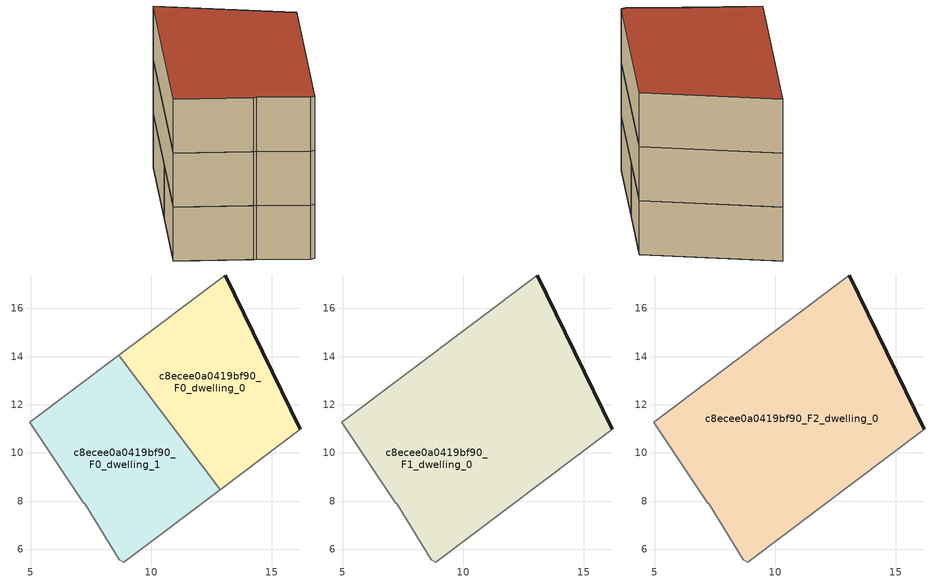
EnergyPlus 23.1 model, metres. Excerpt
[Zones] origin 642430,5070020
c8ecee0a0419bf90_F0_dwelling_0
 floor ground (EU_floor_Construction): 16.18,10.98 13.07,17.38 8.66,14.06 12.86,8.48 z0
 wall outside (EU_wall_Construction): 13.07,17.38 16.18,10.98 z0:3
 wall adiabatic (EU_wall_Construction): 8.66,14.06 13.07,17.38 / 16.18,10.98 12.86,8.48 z0:3
 wall to c8ecee0a0419bf90_F0_dwelling_1 (EU_wall_Construction): 12.86,8.48 8.66,14.06 z0:3
c8ecee0a0419bf90_F0_dwelling_1
 floor ground (EU_floor_Construction): 12.86,8.48 8.66,14.06 4.97,11.28 7.17,7.98 7.27,7.88 8.67,5.58 8.87,5.48 z0
 wall adiabatic (EU_wall_Construction): 12.86,8.48 8.87,5.48 8.67,5.58 7.27,7.88 7.17,7.98 4.97,11.28 8.66,14.06 z0:3
c8ecee0a0419bf90_F1_dwelling_0
 floor to c8ecee0a0419bf90_F0_dwelling_0 (EU_floor_Construction): 16.17,10.98 13.07,17.38 8.66,14.06 12.86,8.48 z3
 floor to c8ecee0a0419bf90_F0_dwelling_1 (EU_floor_Construction): 12.86,8.48 8.66,14.06 4.97,11.28 7.17,7.98 7.27,7.88 8.67,5.58 8.87,5.48 z3
 wall outside (EU_wall_Construction): 13.07,17.38 16.18,10.98 z3:6
 wall adiabatic (EU_wall_Construction): 16.18,10.98 8.87,5.48 8.67,5.58 7.27,7.88 7.17,7.98 4.97,11.28 13.07,17.38 z3:6
c8ecee0a0419bf90_F2_dwelling_0
 floor to c8ecee0a0419bf90_F1_dwelling_0 (EU_floor_Construction): 16.17,10.98 13.07,17.38 4.97,11.28 7.17,7.98 7.27,7.88 8.67,5.58 8.87,5.48 z6
 wall outside (EU_wall_Construction): 13.07,17.38 16.18,10.98 z6:9
 wall adiabatic (EU_wall_Construction): 16.18,10.98 8.87,5.48 8.67,5.58 7.27,7.88 7.17,7.98 4.97,11.28 13.07,17.38 z6:9
 roof outside (EU_roof_Construction): 13.07,17.38 16.18,10.98 8.87,5.48 8.67,5.58 7.27,7.88 7.17,7.98 4.97,11.28 z9
[Building]
EU S2 Campaign: North Axis=0; Terrain=City; Solar Distribution=FullExterior
[Site:Location]
Lyon-Bron: Latitude=45.75; Longitude=5; Time Zone=1; Elevation=198
[SizingPeriod:WeatherFileDays]
AnnualSizingPeriod: Begin Month=1; Begin Day of Month=1; End Month=12; End Day of Month=31; Day of Week for Start Day=Monday; Use Weather File Daylight Saving Period=No; Use Weather File Rain and Snow Indicators=No
[MATERIAL]
EU_InternalMass_Material: Roughness=MediumRough; Thickness=0.1; Conductivity=1; Density=1800; Specific Heat=900; Thermal Absorptance=0.9; Solar Absorptance=0.7; Visible Absorptance=0.7
[MATERIAL:NOMASS] Roughness=MediumRough; Thermal Absorptance=0.9; Solar Absorptance=0.7; Visible Absorptance=0.7
Name | Thermal Resistance
EU_wall_NoMass | 0.87146
EU_roof_NoMass | 0.842276
EU_floor_NoMass | 0.496999
[CONSTRUCTION]
EU_wall_Construction: EU_wall_NoMass
EU_roof_Construction: EU_roof_NoMass
EU_floor_Construction: EU_floor_NoMass
EU_InternalMass_Construction: EU_InternalMass_Material
[ZONE] Type=1; Multiplier=1; Ceiling Height=autocalculate; Floor Area=autocalculate; Part of Total Floor Area=Yes
Name | Volume
c8ecee0a0419bf90_F0_dwelling_0 | 101.3
c8ecee0a0419bf90_F1_dwelling_0 | 202.599
c8ecee0a0419bf90_F2_dwelling_0 | 202.6
c8ecee0a0419bf90_F0_dwelling_1 | 101.301
[INTERNALMASS] Construction=EU_InternalMass_Construction
Name | Zone or ZoneList | Surface Area
c8ecee0a0419bf90_F0_dwelling_0_EU_InternalMass | c8ecee0a0419bf90_F0_dwelling_0 | 33.7666
c8ecee0a0419bf90_F0_dwelling_1_EU_InternalMass | c8ecee0a0419bf90_F0_dwelling_1 | 33.7671
c8ecee0a0419bf90_F1_dwelling_0_EU_InternalMass | c8ecee0a0419bf90_F1_dwelling_0 | 67.5328
c8ecee0a0419bf90_F2_dwelling_0_EU_InternalMass | c8ecee0a0419bf90_F2_dwelling_0 | 67.5328
[OTHEREQUIPMENT] Fuel Type=Electricity; Design Level Calculation Method=Watts/Area; Power per Zone Floor Area=1; Fraction Latent=0; Fraction Radiant=0; Fraction Lost=0; Carbon Dioxide Generation Rate=0; EndUse Subcategory=EU_Step8_InternalGains
Name | Zone or ZoneList or Space or SpaceList | Schedule
EU_Step8_InternalGain_c8ecee0a0419bf90_F0_dwelling_0_f000 | c8ecee0a0419bf90_F0_dwelling_0 | EU_Step8_GainSchedule_c8ecee0a0419bf90_F0_dwelling_0_f000
EU_Step8_InternalGain_c8ecee0a0419bf90_F0_dwelling_1_f000 | c8ecee0a0419bf90_F0_dwelling_1 | EU_Step8_GainSchedule_c8ecee0a0419bf90_F0_dwelling_1_f000
EU_Step8_InternalGain_c8ecee0a0419bf90_F1_dwelling_0_f000 | c8ecee0a0419bf90_F1_dwelling_0 | EU_Step8_GainSchedule_c8ecee0a0419bf90_F1_dwelling_0_f000
EU_Step8_InternalGain_c8ecee0a0419bf90_F2_dwelling_0_f000 | c8ecee0a0419bf90_F2_dwelling_0 | EU_Step8_GainSchedule_c8ecee0a0419bf90_F2_dwelling_0_f000
[ZONEVENTILATION:DESIGNFLOWRATE] Schedule=EU_AlwaysOn; Design Flow Rate Calculation Method=AirChanges/Hour; Air Changes per Hour=0.425; Ventilation Type=Natural; Fan Pressure Rise=0; Fan Total Efficiency=1; Constant Term Coefficient=1; Temperature Term Coefficient=0; Velocity Term Coefficient=0; Velocity Squared Term Coefficient=0; Minimum Indoor Temperature=-100; Maximum Indoor Temperature=100; Delta Temperature=-100; Minimum Outdoor Temperature=-100; Maximum Outdoor Temperature=100; Maximum Wind Speed=40
Name | Zone or ZoneList or Space or SpaceList
EU_ConstantAir_c8ecee0a0419bf90_F0_dwelling_0 | c8ecee0a0419bf90_F0_dwelling_0
EU_ConstantAir_c8ecee0a0419bf90_F0_dwelling_1 | c8ecee0a0419bf90_F0_dwelling_1
EU_ConstantAir_c8ecee0a0419bf90_F1_dwelling_0 | c8ecee0a0419bf90_F1_dwelling_0
EU_ConstantAir_c8ecee0a0419bf90_F2_dwelling_0 | c8ecee0a0419bf90_F2_dwelling_0
[HVACTEMPLATE:THERMOSTAT] Constant Heating Setpoint=20; Constant Cooling Setpoint=50
EU_HeatOnly_c8ecee0a0419bf90_F0_dwelling_0; EU_HeatOnly_c8ecee0a0419bf90_F0_dwelling_1; EU_HeatOnly_c8ecee0a0419bf90_F1_dwelling_0; EU_HeatOnly_c8ecee0a0419bf90_F2_dwelling_0
[HVACTEMPLATE:ZONE:IDEALLOADSAIRSYSTEM] System Availability Schedule=EU_AlwaysOn; Maximum Heating Supply Air Temperature=50; Minimum Cooling Supply Air Temperature=13; Maximum Heating Supply Air Humidity Ratio=0.0156; Minimum Cooling Supply Air Humidity Ratio=0.0077; Heating Limit=NoLimit; Cooling Limit=NoLimit; Heating Availability Schedule=EU_AlwaysOn; Cooling Availability Schedule=EU_CoolingOff; Dehumidification Control Type=ConstantSensibleHeatRatio; Cooling Sensible Heat Ratio=0.7; Dehumidification Setpoint=60; Humidification Control Type=None; Humidification Setpoint=30; Outdoor Air Method=None; Outdoor Air Flow Rate per Person=0.00944; Outdoor Air Flow Rate per Zone Floor Area=0; Outdoor Air Flow Rate per Zone=0; Demand Controlled Ventilation Type=None; Outdoor Air Economizer Type=NoEconomizer; Heat Recovery Type=None; Sensible Heat Recovery Effectiveness=0.7; Latent Heat Recovery Effectiveness=0.65
Name | Template Thermostat
c8ecee0a0419bf90_F0_dwelling_0 | EU_HeatOnly_c8ecee0a0419bf90_F0_dwelling_0
c8ecee0a0419bf90_F0_dwelling_1 | EU_HeatOnly_c8ecee0a0419bf90_F0_dwelling_1
c8ecee0a0419bf90_F1_dwelling_0 | EU_HeatOnly_c8ecee0a0419bf90_F1_dwelling_0
c8ecee0a0419bf90_F2_dwelling_0 | EU_HeatOnly_c8ecee0a0419bf90_F2_dwelling_0
[SIZING:ZONE] Zone Cooling Design Supply Air Temperature Input Method=SupplyAirTemperature; Zone Cooling Design Supply Air Temperature=13; Zone Heating Design Supply Air Temperature Input Method=SupplyAirTemperature; Zone Heating Design Supply Air Temperature=50; Zone Cooling Design Supply Air Humidity Ratio=0.008; Zone Heating Design Supply Air Humidity Ratio=0.008; Cooling Design Air Flow Method=DesignDay; Cooling Design Air Flow Rate=0; Cooling Minimum Air Flow per Zone Floor Area=0.000762; Cooling Minimum Air Flow=0; Cooling Minimum Air Flow Fraction=0.2; Heating Design Air Flow Method=DesignDay; Heating Design Air Flow Rate=0; Heating Maximum Air Flow per Zone Floor Area=0.002032; Heating Maximum Air Flow=0.141576; Heating Maximum Air Flow Fraction=0.3; Account for Dedicated Outdoor Air System=No; Dedicated Outdoor Air System Control Strategy=NeutralSupplyAir; Dedicated Outdoor Air Low Setpoint Temperature for Design=autosize; Dedicated Outdoor Air High Setpoint Temperature for Design=autosize; Zone Load Sizing Method=Sensible Load Only No Latent Load; Zone Latent Cooling Design Supply Air Humidity Ratio Input Method=HumidityRatioDifference; Zone Cooling Design Supply Air Humidity Ratio Difference=0.005; Zone Latent Heating Design Supply Air Humidity Ratio Input Method=HumidityRatioDifference; Zone Humidification Design Supply Air Humidity Ratio Difference=0.005
c8ecee0a0419bf90_F0_dwelling_0; c8ecee0a0419bf90_F0_dwelling_1; c8ecee0a0419bf90_F1_dwelling_0; c8ecee0a0419bf90_F2_dwelling_0
[SCHEDULE:CONSTANT]
Name | Hourly Value
EU_AlwaysOn | 1
EU_CoolingOff | 0
[SCHEDULE:FILE] Column Number=1; Rows to Skip at Top=0; Number of Hours of Data=8760; Column Separator=Comma; Interpolate to Timestep=No; Minutes per Item=60; Adjust Schedule for Daylight Savings=Yes
Name | File
EU_Step8_GainSchedule_c8ecee0a0419bf90_F0_dwelling_0_f000 | ../../schedules/c8ecee0a0419bf90/c8ecee0a0419bf90_F0_dwelling_0_f000_gain.csv
EU_Step8_GainSchedule_c8ecee0a0419bf90_F0_dwelling_1_f000 | ../../schedules/c8ecee0a0419bf90/c8ecee0a0419bf90_F0_dwelling_1_f000_gain.csv
EU_Step8_GainSchedule_c8ecee0a0419bf90_F1_dwelling_0_f000 | ../../schedules/c8ecee0a0419bf90/c8ecee0a0419bf90_F1_dwelling_0_f000_gain.csv
EU_Step8_GainSchedule_c8ecee0a0419bf90_F2_dwelling_0_f000 | ../../schedules/c8ecee0a0419bf90/c8ecee0a0419bf90_F2_dwelling_0_f000_gain.csv
